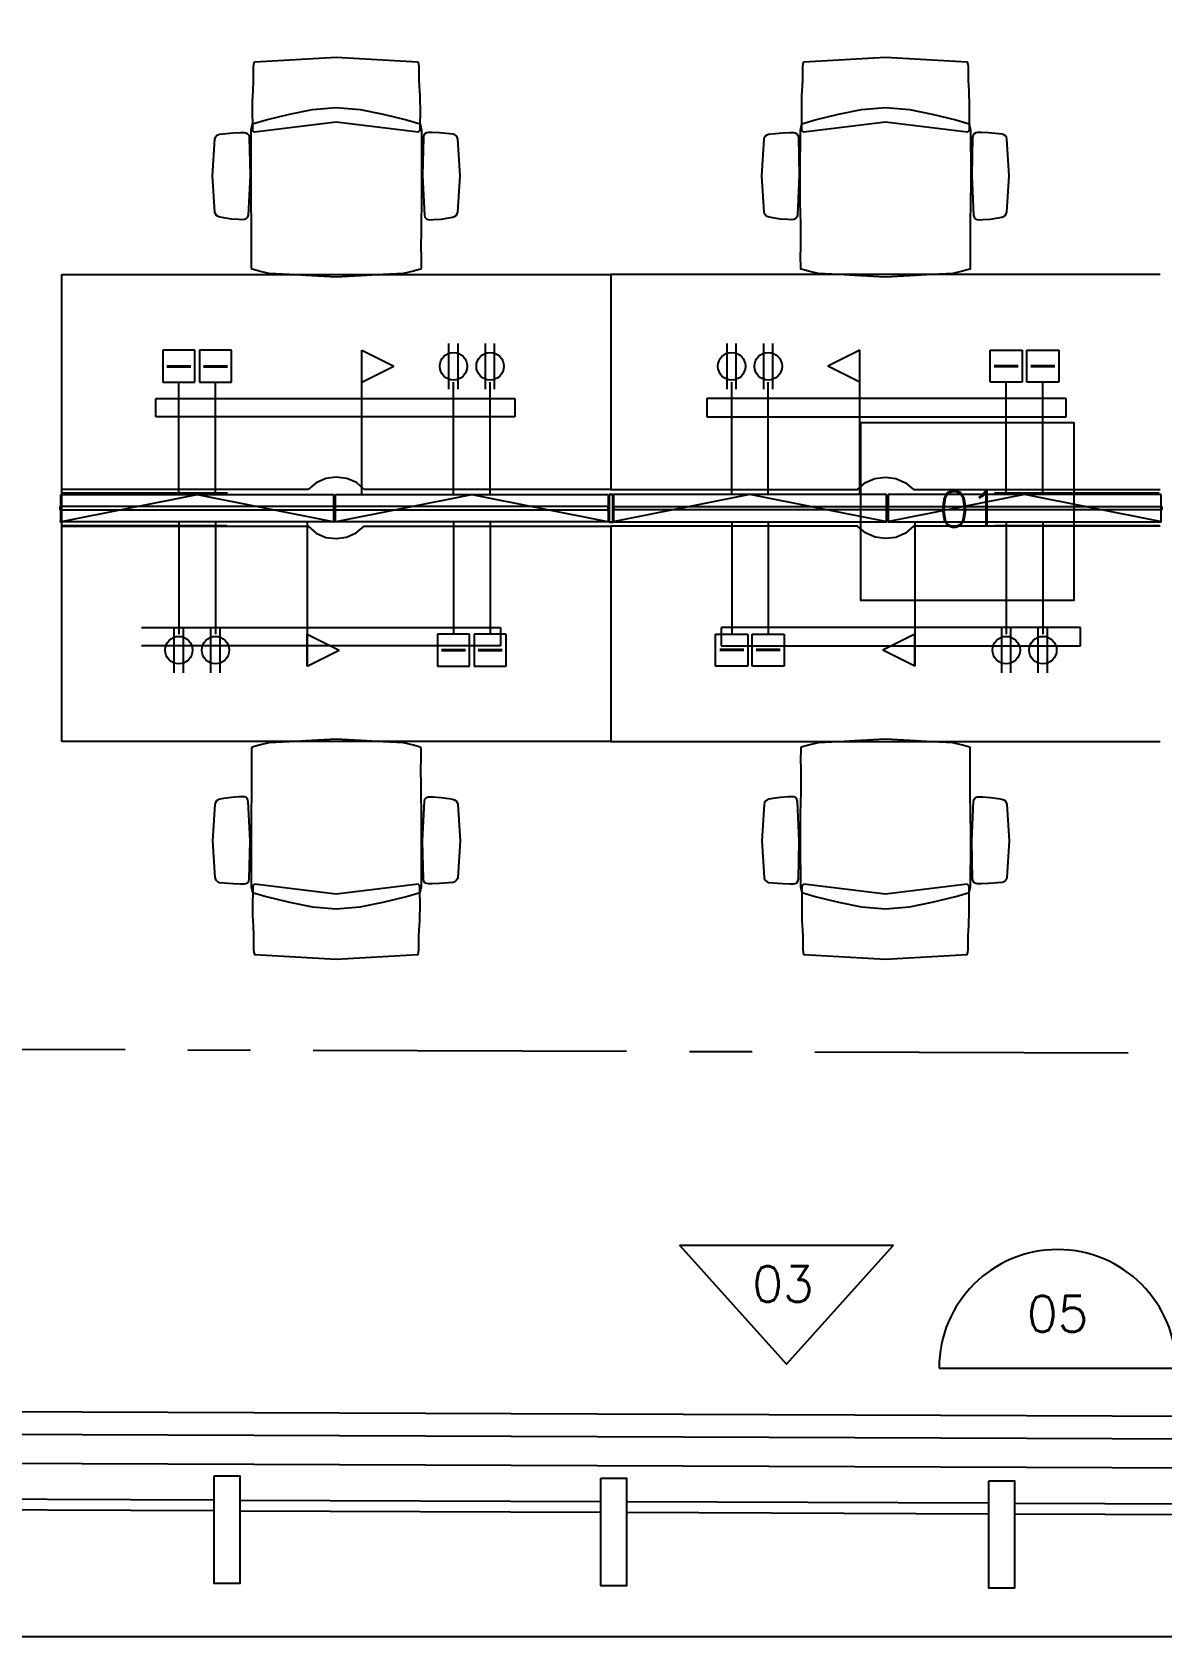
# Model space of a CAD drawing. Extents: x -4 to 325, y -1 to 181.
# Drawn here: x 10.54 to 13.693, y 3.95 to 8.428 of the extents above; entities that cross this region are included whole.
import ezdxf
from ezdxf.enums import TextEntityAlignment as Align

# ---------------------------------------------------------------- set-up
doc = ezdxf.new("R2010")
doc.units = 0
doc.header["$LTSCALE"] = 0.7
doc.header["$MEASUREMENT"] = 0
doc.linetypes.add('REC4_A1-00_PLANTA GENERAL$1$X-BB$0$CENTER', pattern=[2, 1.25, -0.25, 0.25, -0.25])
doc.linetypes.add('X-BB$0$HIDDEN2', pattern=[0.1875, 0.125, -0.0625])
doc.layers.get('0').update_dxf_attribs({"linetype": 'CONTINUOUS'})
for name, color, linetype in [('REC4_A1-00_PLANTA GENERAL$1$ACABADO INTERIOR', 4, 'CONTINUOUS'), ('REC4_A1-00_PLANTA GENERAL$1$BB$0$A-COLS', 251, 'CONTINUOUS'), ('REC4_A1-00_PLANTA GENERAL$1$BB$0$A-GLAZ', 251, 'CONTINUOUS'), ('REC4_A1-00_PLANTA GENERAL$1$BB$0$A-GRID', 251, 'REC4_A1-00_PLANTA GENERAL$1$X-BB$0$CENTER'), ('REC4_A1-00_PLANTA GENERAL$1$BB$0$A-WALL-FULL', 251, 'CONTINUOUS'), ('REC4_A1-00_PLANTA GENERAL$1$BB$0$A-WALL-PRHT', 251, 'CONTINUOUS'), ('REC4_A1-00_PLANTA GENERAL$1$FN$0$I-FURN-FREE', 1, 'CONTINUOUS'), ('REC4_A1-00_PLANTA GENERAL$1$LAMBRINES', 3, 'CONTINUOUS')]:
    doc.layers.add(name, color=color, linetype=linetype)
doc.styles.add('REC4_A1-00_PLANTA GENERAL$0$X-FN$0$ARIAL', font='arial.ttf')
doc.styles.add('ROMANS', font='romans.shx', dxfattribs={"width": 0.75})

# ---------------------------------------------------------------- blocks, each defined once
blk = doc.blocks.new('REC4_A1-00_PLANTA GENERAL', base_point=(3911.2412, -3265.1096))
at = {"layer": 'REC4_A1-00_PLANTA GENERAL$1$BB$0$A-GRID'}
h = blk.add_hatch(dxfattribs=at)
h.set_pattern_fill('ANSI31', color=8, scale=0.53)
h.set_pattern_definition([(45, (0.03352, 0.020166), (-0.046845824, 0.046845824), [])])
h.paths.add_polyline_path([(1.5678, 35.8547), (1.2166, 35.8547), (1.2166, 35.4908), (1.5678, 35.4908)])
h.paths.add_polyline_path([(8.0551, 35.8047), (7.7553, 35.8047), (7.7553, 35.5143), (8.0551, 35.5143)])
h.paths.add_polyline_path([(14.5753, 35.809), (14.2754, 35.809), (14.2754, 35.5187), (14.5753, 35.5187)])
h.paths.add_polyline_path([(21.0466, 35.804), (20.7468, 35.804), (20.7468, 35.5137), (21.0466, 35.5137)])
edge = h.paths.add_edge_path()
edge.add_arc((27.4259, 35.604), 0.1568, 0, 360)
h.paths.add_polyline_path([(34.1147, 35.7939), (33.8148, 35.7939), (33.8148, 35.5036), (34.1147, 35.5036)])
h.paths.add_polyline_path([(40.5576, 35.789), (40.2578, 35.789), (40.2578, 35.4986), (40.5576, 35.4986)])
edge = h.paths.add_edge_path()
edge.add_arc((46.9701, 35.6385), 0.2128, 0, 360)
edge = h.paths.add_edge_path()
edge.add_arc((33.9335, 29.5702), 0.1716, 0, 360)
h.paths.add_polyline_path([(1.5768, 29.8317), (1.2256, 29.8317), (1.2256, 29.4678), (1.5768, 29.4678)])
h.paths.add_polyline_path([(8.0508, 29.7868), (7.75, 29.7868), (7.75, 29.4871), (8.0508, 29.4871)])
h.paths.add_polyline_path([(14.3851, 29.7988), (14.2624, 29.7988), (14.2624, 29.4991), (14.3821, 29.4991)])
h.paths.add_polyline_path([(14.5632, 29.7988), (14.3851, 29.7988), (14.3821, 29.4991), (14.5632, 29.4991)])
h.paths.add_polyline_path([(21.1221, 29.5527), (20.7989, 29.5517), (20.7989, 29.3933), (21.1221, 29.3933)])
h.paths.add_polyline_path([(21.1221, 29.8224), (21.0453, 29.8224), (20.7989, 29.8217), (20.7989, 29.5517), (21.1221, 29.5527)])
h.paths.add_polyline_path([(27.542, 29.7729), (27.2913, 29.7729), (27.2913, 29.5231), (27.542, 29.5231)])
h.paths.add_polyline_path([(40.5264, 29.7716), (40.2757, 29.7716), (40.2757, 29.5218), (40.5264, 29.5218)])
h.paths.add_polyline_path([(47.0764, 29.8019), (46.7664, 29.8019), (46.7664, 29.4919), (47.0764, 29.4919)])
h.paths.add_polyline_path([(1.565, 23.8478), (1.2138, 23.8478), (1.2138, 23.4839), (1.565, 23.4839)])
h.paths.add_polyline_path([(7.9956, 23.8084), (7.6948, 23.8084), (7.6948, 23.5086), (7.9956, 23.5086)])
h.paths.add_polyline_path([(14.5958, 23.8058), (14.2249, 23.8067), (14.2249, 23.507), (14.5929, 23.5061)])
h.paths.add_polyline_path([(14.5258, 23.8058), (14.5958, 23.8058), (14.5929, 23.5061), (14.5258, 23.5061)], flags=16)
h.paths.add_polyline_path([(27.5327, 23.7392), (27.282, 23.7392), (27.282, 23.4894), (27.5327, 23.4894)])
edge = h.paths.add_edge_path()
edge.add_arc((33.9155, 23.6003), 0.1566, 0, 360)
h.paths.add_polyline_path([(40.5198, 23.6763), (40.2691, 23.6763), (40.2691, 23.4631), (40.5198, 23.4631)])
h.paths.add_polyline_path([(40.5198, 23.7129), (40.269, 23.7129), (40.269, 23.6763), (40.5198, 23.6763)])
h.paths.add_polyline_path([(47.0605, 23.6763), (46.8098, 23.6763), (46.8098, 23.4498), (47.0605, 23.4498)])
h.paths.add_polyline_path([(47.0605, 23.6997), (46.8098, 23.6997), (46.8098, 23.6763), (47.0605, 23.6763)])
h.paths.add_polyline_path([(1.5458, 17.8473), (1.1946, 17.8473), (1.1946, 17.4834), (1.5458, 17.4834)])
h.paths.add_polyline_path([(8.0633, 17.8071), (7.7625, 17.8071), (7.7625, 17.5074), (8.0633, 17.5074)])
h.paths.add_polyline_path([(14.4343, 17.7919), (14.3217, 17.7919), (14.3217, 17.4921), (14.4285, 17.4921)])
h.paths.add_polyline_path([(14.6226, 17.7919), (14.4343, 17.7919), (14.4285, 17.4921), (14.6226, 17.4921)])
h.paths.add_polyline_path([(27.5235, 17.756), (27.2727, 17.756), (27.2727, 17.5062), (27.5235, 17.5062)])
edge = h.paths.add_edge_path()
edge.add_arc((33.905, 17.5767), 0.1574, 0, 360)
h.paths.add_polyline_path([(40.5132, 17.7384), (40.3113, 17.7384), (40.3113, 17.5259), (40.5132, 17.5259)])
h.paths.add_polyline_path([(40.3113, 17.7384), (40.2625, 17.7384), (40.2625, 17.4886), (40.5132, 17.4886), (40.5132, 17.5259), (40.3113, 17.5259)])
h.paths.add_polyline_path([(47.0683, 17.7542), (46.7674, 17.7542), (46.7674, 17.5259), (47.0683, 17.5259)])
h.paths.add_polyline_path([(47.0683, 17.5259), (46.7674, 17.5259), (46.7674, 17.4544), (47.0683, 17.4544)])
h.paths.add_polyline_path([(1.5739, 11.86), (1.2227, 11.86), (1.2227, 11.4962), (1.5739, 11.4962)])
h.paths.add_polyline_path([(8.0659, 11.8138), (7.765, 11.8138), (7.765, 11.514), (8.0659, 11.514)])
h.paths.add_polyline_path([(14.5258, 11.7988), (14.2249, 11.7988), (14.2249, 11.499), (14.5258, 11.499)])
h.paths.add_polyline_path([(21.0742, 11.6829), (20.7512, 11.6844), (20.7512, 11.4144), (21.0742, 11.4144)])
h.paths.add_polyline_path([(21.0742, 11.7656), (20.7512, 11.7656), (20.7512, 11.6844), (21.0742, 11.6829)])
h.paths.add_polyline_path([(27.5142, 11.7439), (27.2635, 11.7439), (27.2635, 11.4941), (27.5142, 11.4941)])
edge = h.paths.add_edge_path()
edge.add_arc((33.8803, 11.59), 0.1553, 0, 360)
h.paths.add_polyline_path([(40.5065, 11.7154), (40.2558, 11.7154), (40.2558, 11.464), (40.5065, 11.464)])
h.paths.add_polyline_path([(47.0258, 11.6987), (46.775, 11.6987), (46.775, 11.4489), (47.0258, 11.4489)])
h.paths.add_polyline_path([(1.5513, 5.8383), (1.2001, 5.8383), (1.2001, 5.4744), (1.5513, 5.4744)])
h.paths.add_polyline_path([(8.0395, 5.7813), (7.7676, 5.7813), (7.7676, 5.4815), (8.0395, 5.4815)])
h.paths.add_polyline_path([(8.0685, 5.7813), (8.0395, 5.7813), (8.0395, 5.4815), (8.0685, 5.4815)])
h.paths.add_polyline_path([(14.5132, 5.7555), (14.2123, 5.7555), (14.2123, 5.4558), (14.5132, 5.4558)])
h.paths.add_polyline_path([(21.0084, 5.7048), (20.7577, 5.7048), (20.7577, 5.455), (21.0084, 5.455)])
h.paths.add_polyline_path([(27.5299, 5.7035), (27.229, 5.7035), (27.229, 5.4037), (27.5299, 5.4037)])
h.paths.add_polyline_path([(34.0162, 5.6528), (33.7655, 5.6528), (33.7655, 5.403), (34.0162, 5.403)])
h.paths.add_polyline_path([(40.4672, 5.6155), (40.2072, 5.6155), (40.2072, 5.3555), (40.4672, 5.3555)])
edge = h.paths.add_edge_path()
edge.add_arc((46.8827, 5.476), 0.1877, 0, 360)
at = {"layer": 'REC4_A1-00_PLANTA GENERAL$1$ACABADO INTERIOR'}
blk.add_lwpolyline([(47.6555, 4.3675), (9.6483, 4.5182)], dxfattribs=at)
at = {"layer": 'REC4_A1-00_PLANTA GENERAL$1$BB$0$A-COLS'}
for points in [[(11.0484, 4.3994), (11.12, 4.3994), (11.12, 4.0994), (11.0484, 4.0994)], [(12.1272, 4.3927), (12.1988, 4.3927), (12.1988, 4.0927), (12.1272, 4.0927)], [(13.2104, 4.386), (13.282, 4.386), (13.282, 4.086), (13.2104, 4.086)]]:
    blk.add_lwpolyline(points, close=True, dxfattribs=at)
at = {"layer": 'REC4_A1-00_PLANTA GENERAL$1$BB$0$A-GLAZ'}
for points in [[(11.0483, 4.3014), (10.1159, 4.3051)], [(11.0484, 4.3314), (10.116, 4.3351)], [(12.1271, 4.2971), (11.1199, 4.3011)], [(12.1272, 4.3271), (11.12, 4.3311)], [(13.2104, 4.3228), (12.1988, 4.3268)], [(14.2904, 4.3185), (13.282, 4.3225)], [(13.2103, 4.2928), (12.1986, 4.2968)], [(14.2903, 4.2885), (13.2819, 4.2925)]]:
    blk.add_lwpolyline(points, dxfattribs=at)
at = {"layer": 'REC4_A1-00_PLANTA GENERAL$1$BB$0$A-GRID'}
blk.add_line((-2.6753, 5.6297, 1.5468), (52.8043, 5.4615, -3.1299), dxfattribs=at)
at = {"layer": 'REC4_A1-00_PLANTA GENERAL$1$BB$0$A-WALL-FULL'}
blk.add_lwpolyline([(45.765, 4.2938), (10.116, 4.4351)], dxfattribs=at)
at = {"layer": 'REC4_A1-00_PLANTA GENERAL$1$BB$0$A-WALL-PRHT'}
blk.add_lwpolyline([(45.715, 3.95), (45.765, 3.95), (10.116, 3.95)], dxfattribs=at)
at = {"layer": 'REC4_A1-00_PLANTA GENERAL$1$FN$0$I-FURN-FREE'}
for p, q in [((10.6229, 7.752, 0), (12.1556, 7.752, 0)), ((10.6229, 6.4492, 0), (10.6229, 7.752, 0)), ((13.6883, 7.752, 0), (12.1556, 7.752, 0)), ((12.1556, 7.752, 0), (12.1556, 7.1517, 0)), ((12.1556, 7.752, 0), (12.1556, 7.1517, 0)), ((10.9946, 7.5405, 0), (10.9052, 7.5405, 0)), ((10.9052, 7.5405, 0), (10.9052, 7.4511, 0)), ((10.9946, 7.4511, 0), (10.9946, 7.5405, 0)), ((11.0968, 7.5405, 0), (11.0074, 7.5405, 0)), ((11.0074, 7.5405, 0), (11.0074, 7.4511, 0)), ((11.0968, 7.4511, 0), (11.0968, 7.5405, 0)), ((11.4608, 7.1381, 0), (11.4608, 7.5405, 0)), ((11.4608, 7.5405, 0), (11.5502, 7.4958, 0)), ((11.4608, 7.4511, 0), (11.4608, 7.5405, 0)), ((11.7035, 7.4319, 0), (11.7035, 7.5596, 0)), ((11.729, 7.4319, 0), (11.729, 7.5596, 0)), ((11.8057, 7.4319, 0), (11.8057, 7.5596, 0)), ((11.8312, 7.4319, 0), (11.8312, 7.5596, 0)), ((12.48, 7.4319, 0), (12.48, 7.5596, 0)), ((12.5055, 7.4319, 0), (12.5055, 7.5596, 0)), ((12.5821, 7.4319, 0), (12.5821, 7.5596, 0)), ((12.6077, 7.4319, 0), (12.6077, 7.5596, 0)), ((12.8504, 7.5405, 0), (12.761, 7.4958, 0)), ((12.8504, 7.1381, 0), (12.8504, 7.5405, 0)), ((12.8504, 7.4511, 0), (12.8504, 7.5405, 0)), ((13.2144, 7.4511, 0), (13.2144, 7.5405, 0)), ((13.2144, 7.5405, 0), (13.3038, 7.5405, 0)), ((13.3038, 7.5405, 0), (13.3038, 7.4511, 0)), ((13.3166, 7.4511, 0), (13.3166, 7.5405, 0)), ((13.3166, 7.5405, 0), (13.406, 7.5405, 0)), ((13.406, 7.5405, 0), (13.406, 7.4511, 0)), ((10.9164, 7.497, 0), (10.9835, 7.497, 0)), ((10.9164, 7.4945, 0), (10.9835, 7.4945, 0)), ((11.0186, 7.497, 0), (11.0856, 7.497, 0)), ((11.0186, 7.4945, 0), (11.0856, 7.4945, 0)), ((11.4608, 7.4511, 0), (11.5502, 7.4958, 0)), ((12.8504, 7.4511, 0), (12.761, 7.4958, 0)), ((13.2926, 7.497, 0), (13.2256, 7.497, 0)), ((13.2926, 7.4945, 0), (13.2256, 7.4945, 0)), ((13.3948, 7.497, 0), (13.3277, 7.497, 0)), ((13.3948, 7.4945, 0), (13.3277, 7.4945, 0)), ((10.9052, 7.4511, 0), (10.9946, 7.4511, 0)), ((10.9499, 7.1381, 0), (10.9499, 7.4511, 0)), ((11.0074, 7.4511, 0), (11.0968, 7.4511, 0)), ((11.0521, 7.1381, 0), (11.0521, 7.4511, 0)), ((11.7163, 7.1381, 0), (11.7163, 7.4511, 0)), ((11.8185, 7.1381, 0), (11.8185, 7.4511, 0)), ((12.4927, 7.1381, 0), (12.4927, 7.4511, 0)), ((12.5949, 7.1381, 0), (12.5949, 7.4511, 0)), ((13.3038, 7.4511, 0), (13.2144, 7.4511, 0)), ((13.2591, 7.1381, 0), (13.2591, 7.4511, 0)), ((13.406, 7.4511, 0), (13.3166, 7.4511, 0)), ((13.3613, 7.1381, 0), (13.3613, 7.4511, 0)), ((10.8852, 7.4061, 0), (11.8879, 7.4061, 0)), ((10.8852, 7.355, 0), (10.8852, 7.4061, 0)), ((11.8879, 7.4061, 0), (11.8879, 7.355, 0)), ((13.426, 7.4061, 0), (12.4233, 7.4061, 0)), ((12.4233, 7.4061, 0), (12.4233, 7.355, 0)), ((13.426, 7.355, 0), (13.426, 7.4061, 0)), ((11.8879, 7.355, 0), (10.8852, 7.355, 0)), ((12.4233, 7.355, 0), (13.426, 7.355, 0)), ((11.3335, 7.1705, 0), (11.311, 7.1517, 0)), ((11.3603, 7.1823, 0), (11.3335, 7.1705, 0)), ((11.3893, 7.1864, 0), (11.3603, 7.1823, 0)), ((11.4185, 7.183, 0), (11.3893, 7.1864, 0)), ((11.4454, 7.1711, 0), (11.4185, 7.183, 0)), ((11.4675, 7.1517, 0), (11.4454, 7.1711, 0)), ((12.8437, 7.1517, 0), (12.8658, 7.1711, 0)), ((12.8658, 7.1711, 0), (12.8927, 7.183, 0)), ((12.8927, 7.183, 0), (12.9219, 7.1864, 0)), ((12.9219, 7.1864, 0), (12.9509, 7.1823, 0)), ((12.9509, 7.1823, 0), (12.9777, 7.1705, 0)), ((12.9777, 7.1705, 0), (13.0002, 7.1517, 0)), ((10.6179, 7.0615, 0), (11.001, 7.1381, 0)), ((10.6202, 7.0615, 0), (10.6202, 7.1381, 0)), ((10.6202, 7.1381, 0), (11.3818, 7.1381, 0)), ((11.311, 7.1517, 0), (10.6229, 7.1517, 0)), ((11.0854, 7.142, 0), (10.6256, 7.142, 0)), ((10.6256, 7.142, 0), (11.0854, 7.142, 0)), ((11.001, 7.1381, 0), (11.3842, 7.0615, 0)), ((11.0662, 7.142, 0), (11.0854, 7.142, 0)), ((11.3818, 7.1381, 0), (11.3818, 7.0615, 0)), ((11.3842, 7.0615, 0), (11.7674, 7.1381, 0)), ((11.3866, 7.0615, 0), (11.3866, 7.1381, 0)), ((11.3866, 7.1381, 0), (12.1481, 7.1381, 0)), ((12.1556, 7.1517, 0), (11.4675, 7.1517, 0)), ((11.7674, 7.1381, 0), (12.1505, 7.0615, 0)), ((12.1553, 7.1517, 0), (12.0995, 7.1517, 0)), ((12.1481, 7.1381, 0), (12.1481, 7.0615, 0)), ((12.1607, 7.1384, 0), (12.1504, 7.1384, 0)), ((12.1504, 7.1384, 0), (12.1504, 7.0612, 0)), ((12.1505, 7.0612, 0), (12.1505, 7.1384, 0)), ((12.1505, 7.1384, 0), (12.1608, 7.1384, 0)), ((12.1556, 7.1517, 0), (12.8437, 7.1517, 0)), ((12.1556, 7.1517, 0), (12.1556, 7.1517, 0)), ((12.1556, 7.1517, 0), (12.1556, 7.1517, 0)), ((12.1559, 7.1517, 0), (12.2117, 7.1517, 0)), ((12.1607, 7.0612, 0), (12.1607, 7.1384, 0)), ((12.5438, 7.1381, 0), (12.1607, 7.0615, 0)), ((12.1608, 7.1384, 0), (12.1608, 7.0612, 0)), ((12.9246, 7.1381, 0), (12.1631, 7.1381, 0)), ((12.1631, 7.1381, 0), (12.1631, 7.0615, 0)), ((12.927, 7.0615, 0), (12.5438, 7.1381, 0)), ((12.9246, 7.0615, 0), (12.9246, 7.1381, 0)), ((13.3102, 7.1381, 0), (12.927, 7.0615, 0)), ((13.6909, 7.1381, 0), (12.9294, 7.1381, 0)), ((12.9294, 7.1381, 0), (12.9294, 7.0615, 0)), ((13.0002, 7.1517, 0), (13.6883, 7.1517, 0)), ((13.245, 7.142, 0), (13.2258, 7.142, 0)), ((13.2258, 7.142, 0), (13.6856, 7.142, 0)), ((13.6856, 7.142, 0), (13.2258, 7.142, 0)), ((13.6933, 7.0615, 0), (13.3102, 7.1381, 0)), ((13.6909, 7.0615, 0), (13.6909, 7.1381, 0)), ((12.148, 7.1045, 0), (10.6179, 7.1045, 0)), ((10.6179, 7.1045, 0), (10.6179, 7.0951, 0)), ((12.148, 7.1045, 0), (10.6179, 7.1045, 0)), ((10.6179, 7.1045, 0), (10.6179, 7.0951, 0)), ((10.6179, 7.0951, 0), (12.148, 7.0951, 0)), ((10.6179, 7.0951, 0), (12.148, 7.0951, 0)), ((12.148, 7.0951, 0), (12.148, 7.1045, 0)), ((12.148, 7.0951, 0), (12.148, 7.1045, 0)), ((12.148, 7.1045, 0), (12.148, 7.1045, 0)), ((12.1632, 7.1045, 0), (13.6933, 7.1045, 0)), ((12.1632, 7.0951, 0), (12.1632, 7.1045, 0)), ((12.1632, 7.1045, 0), (13.6933, 7.1045, 0)), ((12.1632, 7.0951, 0), (12.1632, 7.1045, 0)), ((12.1632, 7.1045, 0), (12.1632, 7.1045, 0)), ((13.6933, 7.0951, 0), (12.1632, 7.0951, 0)), ((13.6933, 7.0951, 0), (12.1632, 7.0951, 0)), ((13.6933, 7.1045, 0), (13.6933, 7.0951, 0)), ((13.6933, 7.0951, 0), (13.6933, 7.1045, 0)), ((13.6933, 7.0951, 0), (13.6933, 7.1045, 0)), ((13.6933, 7.1045, 0), (13.6933, 7.1045, 0)), ((11.3818, 7.0615, 0), (10.6202, 7.0615, 0)), ((10.6229, 7.0495, 0), (11.311, 7.0495, 0)), ((11.0842, 7.0506, 0), (10.6244, 7.0506, 0)), ((10.6244, 7.0506, 0), (11.0842, 7.0506, 0)), ((10.9499, 7.0615, 0), (10.9499, 6.7486, 0)), ((11.0521, 7.0615, 0), (11.0521, 6.7486, 0)), ((11.0842, 7.0506, 0), (11.0651, 7.0506, 0)), ((11.3076, 7.0615, 0), (11.3076, 6.6592, 0)), ((11.311, 7.0495, 0), (11.3331, 7.0301, 0)), ((12.1481, 7.0615, 0), (11.3866, 7.0615, 0)), ((11.3866, 7.0615, 0), (11.3866, 7.0615, 0)), ((11.445, 7.0308, 0), (11.4675, 7.0495, 0)), ((11.4675, 7.0495, 0), (12.1556, 7.0495, 0)), ((11.7163, 7.0615, 0), (11.7163, 6.7486, 0)), ((11.8185, 7.0615, 0), (11.8185, 6.7486, 0)), ((12.0995, 7.0495, 0), (12.1553, 7.0495, 0)), ((12.1504, 7.0612, 0), (12.1607, 7.0612, 0)), ((12.1608, 7.0612, 0), (12.1505, 7.0612, 0)), ((12.1505, 7.0612, 0), (12.1505, 7.0612, 0)), ((12.8437, 7.0495, 0), (12.1556, 7.0495, 0)), ((12.1556, 7.0495, 0), (12.1556, 6.4492, 0)), ((12.1556, 7.0495, 0), (12.1556, 6.4492, 0)), ((12.2117, 7.0495, 0), (12.1559, 7.0495, 0)), ((12.1607, 7.0612, 0), (12.1607, 7.0612, 0)), ((12.1631, 7.0615, 0), (12.9246, 7.0615, 0)), ((12.4927, 7.0615, 0), (12.4927, 6.7486, 0)), ((12.5949, 7.0615, 0), (12.5949, 6.7486, 0)), ((12.8662, 7.0308, 0), (12.8437, 7.0495, 0)), ((12.9246, 7.0615, 0), (12.9246, 7.0615, 0)), ((12.9294, 7.0615, 0), (13.6909, 7.0615, 0)), ((13.0002, 7.0495, 0), (12.9781, 7.0301, 0)), ((13.6883, 7.0495, 0), (13.0002, 7.0495, 0)), ((13.0036, 7.0615, 0), (13.0036, 6.6592, 0)), ((13.227, 7.0506, 0), (13.2461, 7.0506, 0)), ((13.227, 7.0506, 0), (13.6868, 7.0506, 0)), ((13.6868, 7.0506, 0), (13.227, 7.0506, 0)), ((13.2591, 7.0615, 0), (13.2591, 6.7486, 0)), ((13.3613, 7.0615, 0), (13.3613, 6.7486, 0)), ((11.3331, 7.0301, 0), (11.36, 7.0182, 0)), ((11.36, 7.0182, 0), (11.3893, 7.0149, 0)), ((11.3893, 7.0149, 0), (11.4182, 7.0189, 0)), ((11.4182, 7.0189, 0), (11.445, 7.0308, 0)), ((12.8929, 7.0189, 0), (12.8662, 7.0308, 0)), ((12.9219, 7.0149, 0), (12.8929, 7.0189, 0)), ((12.9512, 7.0182, 0), (12.9219, 7.0149, 0)), ((12.9781, 7.0301, 0), (12.9512, 7.0182, 0)), ((10.8453, 6.7672, 0), (11.8479, 6.7672, 0)), ((10.9372, 6.64, 0), (10.9372, 6.7677, 0)), ((10.9627, 6.64, 0), (10.9627, 6.7677, 0)), ((11.0393, 6.64, 0), (11.0393, 6.7677, 0)), ((11.0649, 6.64, 0), (11.0649, 6.7677, 0)), ((11.8479, 6.7672, 0), (11.8479, 6.7161, 0)), ((13.4659, 6.7672, 0), (12.4633, 6.7672, 0)), ((12.4633, 6.7672, 0), (12.4633, 6.7161, 0)), ((13.2463, 6.64, 0), (13.2463, 6.7677, 0)), ((13.2719, 6.64, 0), (13.2719, 6.7677, 0)), ((13.3485, 6.64, 0), (13.3485, 6.7677, 0)), ((13.374, 6.64, 0), (13.374, 6.7677, 0)), ((13.4659, 6.7161, 0), (13.4659, 6.7672, 0)), ((11.3076, 6.7486, 0), (11.397, 6.7039, 0)), ((11.3076, 6.6592, 0), (11.3076, 6.7486, 0)), ((11.761, 6.7486, 0), (11.6716, 6.7486, 0)), ((11.6716, 6.7486, 0), (11.6716, 6.6592, 0)), ((11.761, 6.6592, 0), (11.761, 6.7486, 0)), ((11.8632, 6.7486, 0), (11.7738, 6.7486, 0)), ((11.7738, 6.7486, 0), (11.7738, 6.6592, 0)), ((11.8632, 6.6592, 0), (11.8632, 6.7486, 0)), ((12.448, 6.6592, 0), (12.448, 6.7486, 0)), ((12.448, 6.7486, 0), (12.5374, 6.7486, 0)), ((12.5374, 6.7486, 0), (12.5374, 6.6592, 0)), ((12.5502, 6.6592, 0), (12.5502, 6.7486, 0)), ((12.5502, 6.7486, 0), (12.6396, 6.7486, 0)), ((12.6396, 6.7486, 0), (12.6396, 6.6592, 0)), ((13.0036, 6.7486, 0), (12.9142, 6.7039, 0)), ((13.0036, 6.6592, 0), (13.0036, 6.7486, 0)), ((11.8479, 6.7161, 0), (10.8453, 6.7161, 0)), ((11.3076, 6.6592, 0), (11.397, 6.7039, 0)), ((11.6827, 6.7051, 0), (11.7498, 6.7051, 0)), ((11.6827, 6.7026, 0), (11.7498, 6.7026, 0)), ((11.7849, 6.7051, 0), (11.852, 6.7051, 0)), ((11.7849, 6.7026, 0), (11.852, 6.7026, 0)), ((12.5263, 6.7051, 0), (12.4592, 6.7051, 0)), ((12.5263, 6.7026, 0), (12.4592, 6.7026, 0)), ((12.4633, 6.7161, 0), (13.4659, 6.7161, 0)), ((12.6284, 6.7051, 0), (12.5614, 6.7051, 0)), ((12.6284, 6.7026, 0), (12.5614, 6.7026, 0)), ((13.0036, 6.6592, 0), (12.9142, 6.7039, 0)), ((11.6716, 6.6592, 0), (11.761, 6.6592, 0)), ((11.6716, 6.6592, 0), (11.6716, 6.6592, 0)), ((11.7738, 6.6592, 0), (11.8632, 6.6592, 0)), ((11.7738, 6.6592, 0), (11.7738, 6.6592, 0)), ((12.5374, 6.6592, 0), (12.448, 6.6592, 0)), ((12.5374, 6.6592, 0), (12.5374, 6.6592, 0)), ((12.6396, 6.6592, 0), (12.5502, 6.6592, 0)), ((12.6396, 6.6592, 0), (12.6396, 6.6592, 0)), ((12.1556, 6.4492, 0), (10.6229, 6.4492, 0)), ((12.1556, 6.4492, 0), (13.6883, 6.4492, 0))]:
    blk.add_line(p, q, dxfattribs=at)
at = {"layer": 'REC4_A1-00_PLANTA GENERAL$1$FN$0$I-FURN-FREE', "elevation": 0}
for points in [[(11.1558, 8.2342), (11.1562, 8.2518), (11.1569, 8.2636), (11.1585, 8.293), (11.1586, 8.3326), (11.1594, 8.3383), (11.1609, 8.3449), (11.161, 8.345), (11.1616, 8.3453), (11.3893, 8.3588), (11.6169, 8.3453), (11.6175, 8.345), (11.6176, 8.3449), (11.6191, 8.3383), (11.6199, 8.3326), (11.62, 8.293), (11.6216, 8.2636), (11.6223, 8.2518), (11.6227, 8.2342), (11.6231, 8.2184), (11.6226, 8.1555), (11.6219, 8.1529), (11.6174, 8.1494), (11.3893, 8.1768), (11.1611, 8.1494), (11.1566, 8.1529), (11.1559, 8.1555), (11.1555, 8.2184), (11.1558, 8.2342)], [(12.6885, 8.2342), (12.6889, 8.2518), (12.6896, 8.2636), (12.6912, 8.293), (12.6913, 8.3326), (12.6921, 8.3383), (12.6936, 8.3449), (12.6937, 8.345), (12.6943, 8.3453), (12.9219, 8.3588), (13.1496, 8.3453), (13.1502, 8.345), (13.1503, 8.3449), (13.1518, 8.3383), (13.1525, 8.3326), (13.1527, 8.293), (13.1543, 8.2636), (13.1549, 8.2518), (13.1554, 8.2342), (13.1557, 8.2184), (13.1553, 8.1555), (13.1546, 8.1529), (13.1501, 8.1494), (12.9219, 8.1768), (12.6937, 8.1494), (12.6892, 8.1529), (12.6886, 8.1555), (12.6881, 8.2184), (12.6885, 8.2342)], [(11.044, 8.0276), (11.0504, 8.13), (11.0519, 8.1349), (11.0546, 8.139), (11.0586, 8.1422), (11.0632, 8.144), (11.1015, 8.1474), (11.1219, 8.148), (11.1322, 8.1481), (11.1372, 8.1474), (11.1417, 8.1449), (11.1448, 8.1406), (11.1462, 8.1351), (11.1486, 8.0279), (11.1435, 7.918), (11.1418, 7.9118), (11.1379, 7.9073), (11.1331, 7.9053), (11.1279, 7.905), (11.1175, 7.9052), (11.0966, 7.9067), (11.0751, 7.9099), (11.0645, 7.9119), (11.0594, 7.9137), (11.0549, 7.9168), (11.052, 7.921), (11.0505, 7.9262), (11.044, 8.0276)], [(11.7345, 8.0276), (11.7281, 8.13), (11.7266, 8.1349), (11.7239, 8.139), (11.7199, 8.1422), (11.7153, 8.144), (11.677, 8.1474), (11.6566, 8.148), (11.6463, 8.1481), (11.6413, 8.1474), (11.6368, 8.1449), (11.6337, 8.1406), (11.6323, 8.1351), (11.6299, 8.0279), (11.635, 7.918), (11.6368, 7.9118), (11.6406, 7.9073), (11.6454, 7.9053), (11.6506, 7.905), (11.661, 7.9052), (11.6819, 7.9067), (11.7034, 7.9099), (11.714, 7.9119), (11.7191, 7.9137), (11.7236, 7.9168), (11.7265, 7.921), (11.728, 7.9262), (11.7345, 8.0276)], [(12.5767, 8.0276), (12.5831, 8.13), (12.5846, 8.1349), (12.5873, 8.139), (12.5913, 8.1422), (12.5959, 8.144), (12.6342, 8.1474), (12.6546, 8.148), (12.6649, 8.1481), (12.6699, 8.1474), (12.6743, 8.1449), (12.6775, 8.1406), (12.6789, 8.1351), (12.6813, 8.0279), (12.6762, 7.918), (12.6744, 7.9118), (12.6706, 7.9073), (12.6658, 7.9053), (12.6606, 7.905), (12.6502, 7.9052), (12.6293, 7.9067), (12.6078, 7.9099), (12.5972, 7.9119), (12.5921, 7.9137), (12.5876, 7.9168), (12.5847, 7.921), (12.5832, 7.9262), (12.5767, 8.0276)], [(13.2672, 8.0276), (13.2607, 8.13), (13.2593, 8.1349), (13.2565, 8.139), (13.2526, 8.1422), (13.248, 8.144), (13.2097, 8.1474), (13.1892, 8.148), (13.179, 8.1481), (13.174, 8.1474), (13.1695, 8.1449), (13.1664, 8.1406), (13.165, 8.1351), (13.1626, 8.0279), (13.1677, 7.918), (13.1694, 7.9118), (13.1733, 7.9073), (13.1781, 7.9053), (13.1833, 7.905), (13.1937, 7.9052), (13.2146, 7.9067), (13.236, 7.9099), (13.2467, 7.9119), (13.2518, 7.9137), (13.2563, 7.9168), (13.2592, 7.921), (13.2607, 7.9262), (13.2672, 8.0276)], [(11.044, 6.172), (11.0504, 6.0696), (11.0519, 6.0648), (11.0546, 6.0606), (11.0586, 6.0575), (11.0632, 6.0556), (11.1015, 6.0522), (11.1219, 6.0516), (11.1322, 6.0515), (11.1372, 6.0523), (11.1417, 6.0547), (11.1448, 6.0591), (11.1462, 6.0645), (11.1486, 6.1717), (11.1435, 6.2816), (11.1418, 6.2878), (11.1379, 6.2923), (11.1331, 6.2943), (11.1279, 6.2946), (11.1175, 6.2944), (11.0966, 6.2929), (11.0751, 6.2897), (11.0645, 6.2877), (11.0594, 6.286), (11.0549, 6.2828), (11.052, 6.2786), (11.0505, 6.2734), (11.044, 6.172)], [(11.7345, 6.172), (11.7281, 6.0696), (11.7266, 6.0648), (11.7239, 6.0606), (11.7199, 6.0575), (11.7153, 6.0556), (11.677, 6.0522), (11.6566, 6.0516), (11.6463, 6.0515), (11.6413, 6.0523), (11.6368, 6.0547), (11.6337, 6.0591), (11.6323, 6.0645), (11.6299, 6.1717), (11.635, 6.2816), (11.6368, 6.2878), (11.6406, 6.2923), (11.6454, 6.2943), (11.6506, 6.2946), (11.661, 6.2944), (11.6819, 6.2929), (11.7034, 6.2897), (11.714, 6.2877), (11.7191, 6.286), (11.7236, 6.2828), (11.7265, 6.2786), (11.728, 6.2734), (11.7345, 6.172)], [(12.5767, 6.172), (12.5831, 6.0696), (12.5846, 6.0648), (12.5873, 6.0606), (12.5913, 6.0575), (12.5959, 6.0556), (12.6342, 6.0522), (12.6546, 6.0516), (12.6649, 6.0515), (12.6699, 6.0523), (12.6743, 6.0547), (12.6775, 6.0591), (12.6789, 6.0645), (12.6813, 6.1717), (12.6762, 6.2816), (12.6744, 6.2878), (12.6706, 6.2923), (12.6658, 6.2943), (12.6606, 6.2946), (12.6502, 6.2944), (12.6293, 6.2929), (12.6078, 6.2897), (12.5972, 6.2877), (12.5921, 6.286), (12.5876, 6.2828), (12.5847, 6.2786), (12.5832, 6.2734), (12.5767, 6.172)], [(13.2672, 6.172), (13.2607, 6.0696), (13.2593, 6.0648), (13.2565, 6.0606), (13.2526, 6.0575), (13.248, 6.0556), (13.2097, 6.0522), (13.1892, 6.0516), (13.179, 6.0515), (13.174, 6.0523), (13.1695, 6.0547), (13.1664, 6.0591), (13.165, 6.0645), (13.1626, 6.1717), (13.1677, 6.2816), (13.1694, 6.2878), (13.1733, 6.2923), (13.1781, 6.2943), (13.1833, 6.2946), (13.1937, 6.2944), (13.2146, 6.2929), (13.236, 6.2897), (13.2467, 6.2877), (13.2518, 6.286), (13.2563, 6.2828), (13.2592, 6.2786), (13.2607, 6.2734), (13.2672, 6.172)], [(11.1558, 5.9654), (11.1562, 5.9478), (11.1569, 5.936), (11.1585, 5.9066), (11.1586, 5.867), (11.1594, 5.8613), (11.1609, 5.8547), (11.161, 5.8546), (11.1616, 5.8544), (11.3893, 5.8409), (11.6169, 5.8544), (11.6175, 5.8546), (11.6176, 5.8547), (11.6191, 5.8613), (11.6199, 5.867), (11.62, 5.9066), (11.6216, 5.936), (11.6223, 5.9478), (11.6227, 5.9654), (11.6231, 5.9812), (11.6226, 6.0441), (11.6219, 6.0467), (11.6174, 6.0502), (11.3893, 6.0229), (11.1611, 6.0502), (11.1566, 6.0467), (11.1559, 6.0441), (11.1555, 5.9812), (11.1558, 5.9654)], [(12.6885, 5.9654), (12.6889, 5.9478), (12.6896, 5.936), (12.6912, 5.9066), (12.6913, 5.867), (12.6921, 5.8613), (12.6936, 5.8547), (12.6937, 5.8546), (12.6943, 5.8544), (12.9219, 5.8409), (13.1496, 5.8544), (13.1502, 5.8546), (13.1503, 5.8547), (13.1518, 5.8613), (13.1525, 5.867), (13.1527, 5.9066), (13.1543, 5.936), (13.1549, 5.9478), (13.1554, 5.9654), (13.1557, 5.9812), (13.1553, 6.0441), (13.1546, 6.0467), (13.1501, 6.0502), (12.9219, 6.0229), (12.6937, 6.0502), (12.6892, 6.0467), (12.6886, 6.0441), (12.6881, 5.9812), (12.6885, 5.9654)]]:
    blk.add_lwpolyline(points, dxfattribs=at)
for points in [[(11.3893, 8.2176), (11.456, 8.2122), (11.5199, 8.1992), (11.5854, 8.1835), (11.6229, 8.1724), (11.6267, 8.1551), (11.6272, 8.0325), (11.6272, 8.0065), (11.6268, 7.9525), (11.6259, 7.8931), (11.6258, 7.8649), (11.6256, 7.8367), (11.6259, 7.793), (11.6259, 7.7811), (11.6257, 7.7721), (11.6253, 7.7672), (11.6207, 7.7658), (11.6043, 7.7613), (11.5772, 7.7549), (11.5202, 7.7516), (11.4576, 7.7481), (11.3893, 7.7445), (11.3209, 7.7481), (11.2583, 7.7516), (11.2013, 7.7549), (11.1742, 7.7613), (11.1579, 7.7658), (11.1532, 7.7672), (11.1528, 7.7721), (11.1526, 7.7811), (11.1526, 7.793), (11.1529, 7.8367), (11.1527, 7.8649), (11.1526, 7.8931), (11.1517, 7.9525), (11.1513, 8.0065), (11.1513, 8.0325), (11.1518, 8.1551), (11.1556, 8.1724), (11.1931, 8.1835), (11.2586, 8.1992), (11.3226, 8.2122), (11.3893, 8.2176)], [(12.9219, 8.2176), (12.9886, 8.2122), (13.0526, 8.1992), (13.1181, 8.1835), (13.1556, 8.1724), (13.1594, 8.1551), (13.1599, 8.0325), (13.1599, 8.0065), (13.1595, 7.9525), (13.1586, 7.8931), (13.1584, 7.8649), (13.1583, 7.8367), (13.1586, 7.793), (13.1586, 7.7811), (13.1583, 7.7721), (13.158, 7.7672), (13.1533, 7.7658), (13.1369, 7.7613), (13.1099, 7.7549), (13.0529, 7.7516), (12.9903, 7.7481), (12.9219, 7.7445), (12.8536, 7.7481), (12.791, 7.7516), (12.734, 7.7549), (12.7069, 7.7613), (12.6905, 7.7658), (12.6859, 7.7672), (12.6855, 7.7721), (12.6853, 7.7811), (12.6852, 7.793), (12.6856, 7.8367), (12.6854, 7.8649), (12.6853, 7.8931), (12.6843, 7.9525), (12.684, 8.0065), (12.684, 8.0325), (12.6844, 8.1551), (12.6883, 8.1724), (12.7258, 8.1835), (12.7913, 8.1992), (12.8552, 8.2122), (12.9219, 8.2176)], [(11.3893, 5.982), (11.456, 5.9874), (11.5199, 6.0005), (11.5854, 6.0162), (11.6229, 6.0273), (11.6267, 6.0445), (11.6272, 6.1672), (11.6272, 6.1931), (11.6268, 6.2471), (11.6259, 6.3065), (11.6258, 6.3347), (11.6256, 6.3629), (11.6259, 6.4066), (11.6259, 6.4185), (11.6257, 6.4276), (11.6253, 6.4324), (11.6207, 6.4339), (11.6043, 6.4383), (11.5772, 6.4447), (11.5202, 6.448), (11.4576, 6.4516), (11.3893, 6.4551), (11.3209, 6.4516), (11.2583, 6.448), (11.2013, 6.4447), (11.1742, 6.4383), (11.1579, 6.4339), (11.1532, 6.4324), (11.1528, 6.4276), (11.1526, 6.4185), (11.1526, 6.4066), (11.1529, 6.3629), (11.1527, 6.3347), (11.1526, 6.3065), (11.1517, 6.2471), (11.1513, 6.1931), (11.1513, 6.1672), (11.1518, 6.0445), (11.1556, 6.0273), (11.1931, 6.0162), (11.2586, 6.0005), (11.3226, 5.9874), (11.3893, 5.982)], [(12.9219, 5.982), (12.9886, 5.9874), (13.0526, 6.0005), (13.1181, 6.0162), (13.1556, 6.0273), (13.1594, 6.0445), (13.1599, 6.1672), (13.1599, 6.1931), (13.1595, 6.2471), (13.1586, 6.3065), (13.1584, 6.3347), (13.1583, 6.3629), (13.1586, 6.4066), (13.1586, 6.4185), (13.1583, 6.4276), (13.158, 6.4324), (13.1533, 6.4339), (13.1369, 6.4383), (13.1099, 6.4447), (13.0529, 6.448), (12.9903, 6.4516), (12.9219, 6.4551), (12.8536, 6.4516), (12.791, 6.448), (12.734, 6.4447), (12.7069, 6.4383), (12.6905, 6.4339), (12.6859, 6.4324), (12.6855, 6.4276), (12.6853, 6.4185), (12.6852, 6.4066), (12.6856, 6.3629), (12.6854, 6.3347), (12.6853, 6.3065), (12.6843, 6.2471), (12.684, 6.1931), (12.684, 6.1672), (12.6844, 6.0445), (12.6883, 6.0273), (12.7258, 6.0162), (12.7913, 6.0005), (12.8552, 5.9874), (12.9219, 5.982)]]:
    blk.add_lwpolyline(points, close=True, dxfattribs=at)
at = {"layer": 'REC4_A1-00_PLANTA GENERAL$1$FN$0$I-FURN-FREE'}
for centre in [(11.7163, 7.4958, 0), (11.8185, 7.4958, 0), (12.4927, 7.4958, 0), (12.5949, 7.4958, 0), (10.9499, 6.7039, 0), (11.0521, 6.7039, 0), (13.2591, 6.7039, 0), (13.3613, 6.7039, 0)]:
    blk.add_circle(centre, 0.0383, dxfattribs=at)
at = {"layer": 'REC4_A1-00_PLANTA GENERAL$1$LAMBRINES'}
blk.add_lwpolyline([(9.6488, 4.582), (47.656, 4.4384)], dxfattribs=at)
at = {"layer": 'REC4_A1-00_PLANTA GENERAL$1$FN$0$I-FURN-FREE', "style": 'REC4_A1-00_PLANTA GENERAL$0$X-FN$0$ARIAL', "text_generation_flag": 4}
for tag, p, height in [('ITEXT', (44.0612, 35.3807), 0.0358), ('CAPQT', (44.1235, 34.7232), 0.00704), ('CAPMC', (44.1235, 34.7232), 0.00704), ('CAPMG', (44.1235, 34.7232), 0.00704), ('STYLE', (44.1235, 34.7232), 0.0572), ('STYLE', (44.1235, 34.7232), 0.0572), ('CAPPN', (44.1235, 34.7232), 0.0715), ('L3', (44.1235, 34.7232), 0.0715), ('L1', (44.1235, 34.7232), 0.0715), ('L2', (44.1235, 34.7232), 0.0715)]:
    blk.add_attdef(tag, p, '', height=height, dxfattribs=at)
for tag, p, height, rotation in [('ITEXT', (42.9913, 35.0599), 0.0358, 30), ('ITEXT', (45.1482, 35.1235), 0.0358, 330), ('CAPPN', (43.374, 34.5216), 0.0715, 30), ('STYLE', (43.374, 34.5216), 0.0572, 30), ('STYLE', (43.374, 34.5216), 0.0572, 30), ('L1', (43.374, 34.5216), 0.0715, 30), ('L2', (43.374, 34.5216), 0.0715, 30), ('CAPMG', (43.374, 34.5216), 0.00704, 30), ('CAPMC', (43.374, 34.5216), 0.00704, 30), ('CAPQT', (43.374, 34.5216), 0.00704, 30), ('L3', (43.374, 34.5216), 0.0715, 30), ('L1', (44.8734, 34.523), 0.0715, 330), ('L3', (44.8734, 34.523), 0.0715, 330), ('L2', (44.8734, 34.523), 0.0715, 330), ('CAPPN', (44.8734, 34.523), 0.0715, 330), ('STYLE', (44.8734, 34.523), 0.0572, 330), ('STYLE', (44.8734, 34.523), 0.0572, 330), ('CAPMC', (44.8734, 34.523), 0.00704, 330), ('CAPMG', (44.8734, 34.523), 0.00704, 330), ('CAPQT', (44.8734, 34.523), 0.00704, 330), ('ITEXT', (42.2251, 34.2472), 0.0358, 60), ('ITEXT', (45.9609, 34.3573), 0.0358, 300), ('CAPPN', (42.8256, 33.9723), 0.0715, 60), ('STYLE', (42.8256, 33.9723), 0.0572, 60), ('STYLE', (42.8256, 33.9723), 0.0572, 60), ('L1', (42.8256, 33.9723), 0.0715, 60), ('L2', (42.8256, 33.9723), 0.0715, 60), ('L3', (42.8256, 33.9723), 0.0715, 60), ('CAPMG', (42.8256, 33.9723), 0.00704, 60), ('CAPMC', (42.8256, 33.9723), 0.00704, 60), ('CAPQT', (42.8256, 33.9723), 0.00704, 60), ('L1', (45.4227, 33.9746), 0.0715, 300), ('L3', (45.4227, 33.9746), 0.0715, 300), ('L2', (45.4227, 33.9746), 0.0715, 300), ('CAPPN', (45.4227, 33.9746), 0.0715, 300), ('STYLE', (45.4227, 33.9746), 0.0572, 300), ('STYLE', (45.4227, 33.9746), 0.0572, 300), ('CAPMC', (45.4227, 33.9746), 0.00704, 300), ('CAPMG', (45.4227, 33.9746), 0.00704, 300), ('CAPQT', (45.4227, 33.9746), 0.00704, 300), ('CAPPN', (42.6254, 33.2225), 0.0715, 90), ('STYLE', (42.6254, 33.2225), 0.0572, 90), ('STYLE', (42.6254, 33.2225), 0.0572, 90), ('L3', (42.6254, 33.2225), 0.0715, 90), ('L1', (42.6254, 33.2225), 0.0715, 90), ('L2', (42.6254, 33.2225), 0.0715, 90), ('ITEXT', (41.9679, 33.1602), 0.0358, 90), ('ITEXT', (46.2817, 33.2874), 0.0358, 270), ('CAPQT', (42.6254, 33.2225), 0.00704, 90), ('CAPMG', (42.6254, 33.2225), 0.00704, 90), ('CAPMC', (42.6254, 33.2225), 0.00704, 90), ('CAPPN', (45.6242, 33.2251), 0.0715, 270), ('L3', (45.6242, 33.2251), 0.0715, 270), ('L2', (45.6242, 33.2251), 0.0715, 270), ('L1', (45.6242, 33.2251), 0.0715, 270), ('STYLE', (45.6242, 33.2251), 0.0572, 270), ('STYLE', (45.6242, 33.2251), 0.0572, 270), ('CAPMC', (45.6242, 33.2251), 0.00704, 270), ('CAPMG', (45.6242, 33.2251), 0.00704, 270), ('CAPQT', (45.6242, 33.2251), 0.00704, 270), ('CAPPN', (42.8269, 32.4729), 0.0715, 120), ('STYLE', (42.8269, 32.4729), 0.0572, 120), ('STYLE', (42.8269, 32.4729), 0.0572, 120), ('L1', (42.8269, 32.4729), 0.0715, 120), ('L2', (42.8269, 32.4729), 0.0715, 120), ('L3', (42.8269, 32.4729), 0.0715, 120), ('CAPMG', (42.8269, 32.4729), 0.00704, 120), ('CAPMC', (42.8269, 32.4729), 0.00704, 120), ('CAPQT', (42.8269, 32.4729), 0.00704, 120), ('CAPPN', (45.424, 32.4752), 0.0715, 240), ('STYLE', (45.424, 32.4752), 0.0572, 240), ('STYLE', (45.424, 32.4752), 0.0572, 240), ('L2', (45.424, 32.4752), 0.0715, 240), ('L3', (45.424, 32.4752), 0.0715, 240), ('L1', (45.424, 32.4752), 0.0715, 240), ('CAPMG', (45.424, 32.4752), 0.00704, 240), ('CAPQT', (45.424, 32.4752), 0.00704, 240), ('CAPMC', (45.424, 32.4752), 0.00704, 240), ('ITEXT', (42.2887, 32.0903), 0.0358, 120), ('ITEXT', (46.0245, 32.2004), 0.0358, 240), ('CAPPN', (43.3762, 31.9246), 0.0715, 150), ('STYLE', (43.3762, 31.9246), 0.0572, 150), ('STYLE', (43.3762, 31.9246), 0.0572, 150), ('L1', (43.3762, 31.9246), 0.0715, 150), ('L2', (43.3762, 31.9246), 0.0715, 150), ('L3', (43.3762, 31.9246), 0.0715, 150), ('CAPPN', (44.8757, 31.9259), 0.0715, 210), ('L2', (44.8757, 31.9259), 0.0715, 210), ('L3', (44.8757, 31.9259), 0.0715, 210), ('L1', (44.8757, 31.9259), 0.0715, 210), ('CAPMG', (43.3762, 31.9246), 0.00704, 150), ('CAPMC', (43.3762, 31.9246), 0.00704, 150), ('CAPQT', (43.3762, 31.9246), 0.00704, 150), ('STYLE', (44.8757, 31.9259), 0.0572, 210), ('STYLE', (44.8757, 31.9259), 0.0572, 210), ('CAPMG', (44.8757, 31.9259), 0.00704, 210), ('CAPMC', (44.8757, 31.9259), 0.00704, 210), ('CAPQT', (44.8757, 31.9259), 0.00704, 210), ('CAPPN', (44.1261, 31.7244), 0.0715, 180), ('STYLE', (44.1261, 31.7244), 0.0572, 180), ('STYLE', (44.1261, 31.7244), 0.0572, 180), ('L3', (44.1261, 31.7244), 0.0715, 180), ('L1', (44.1261, 31.7244), 0.0715, 180), ('L2', (44.1261, 31.7244), 0.0715, 180), ('CAPMG', (44.1261, 31.7244), 0.00704, 180), ('CAPMC', (44.1261, 31.7244), 0.00704, 180), ('CAPQT', (44.1261, 31.7244), 0.00704, 180), ('ITEXT', (43.1014, 31.3241), 0.0358, 150), ('ITEXT', (45.2583, 31.3876), 0.0358, 210), ('ITEXT', (44.1884, 31.0669), 0.0358, 180)]:
    blk.add_attdef(tag, p, '', height=height, rotation=rotation, dxfattribs=at)
for tag, p, height, width in [('ITEXT', (44.1112, 34.7804), 0.0286, 0.75), ('PSUT1', (44.1235, 34.7232), 0.0572, 0.65), ('PSUT2', (44.1235, 34.7232), 0.0572, 0.65), ('PSUT3', (44.1235, 34.7232), 0.0572, 0.65)]:
    blk.add_attdef(tag, p, '', height=height, dxfattribs=dict(at, width=width))
for tag, p, height, rotation, width in [('ITEXT', (43.3348, 34.565), 0.0286, 30, 0.75), ('PSUT1', (43.374, 34.5216), 0.0572, 30, 0.65), ('PSUT2', (43.374, 34.5216), 0.0572, 30, 0.65), ('PSUT3', (43.374, 34.5216), 0.0572, 30, 0.65), ('ITEXT', (44.8914, 34.5786), 0.0286, 330, 0.75), ('PSUT1', (44.8734, 34.523), 0.0572, 330, 0.65), ('PSUT2', (44.8734, 34.523), 0.0572, 330, 0.65), ('PSUT3', (44.8734, 34.523), 0.0572, 330, 0.65), ('PSUT1', (42.8256, 33.9723), 0.0572, 60, 0.65), ('PSUT2', (42.8256, 33.9723), 0.0572, 60, 0.65), ('PSUT3', (42.8256, 33.9723), 0.0572, 60, 0.65), ('ITEXT', (42.77, 33.9903), 0.0286, 60, 0.75), ('ITEXT', (45.4661, 34.0138), 0.0286, 300, 0.75), ('PSUT1', (45.4227, 33.9746), 0.0572, 300, 0.65), ('PSUT2', (45.4227, 33.9746), 0.0572, 300, 0.65), ('PSUT3', (45.4227, 33.9746), 0.0572, 300, 0.65), ('PSUT3', (42.6254, 33.2225), 0.0572, 90, 0.65), ('PSUT1', (42.6254, 33.2225), 0.0572, 90, 0.65), ('PSUT2', (42.6254, 33.2225), 0.0572, 90, 0.65), ('ITEXT', (42.5682, 33.2102), 0.0286, 90, 0.75), ('ITEXT', (45.6814, 33.2373), 0.0286, 270, 0.75), ('PSUT1', (45.6242, 33.2251), 0.0572, 270, 0.65), ('PSUT2', (45.6242, 33.2251), 0.0572, 270, 0.65), ('PSUT3', (45.6242, 33.2251), 0.0572, 270, 0.65), ('PSUT2', (42.8269, 32.4729), 0.0572, 120, 0.65), ('PSUT1', (42.8269, 32.4729), 0.0572, 120, 0.65), ('PSUT3', (42.8269, 32.4729), 0.0572, 120, 0.65), ('ITEXT', (42.7835, 32.4337), 0.0286, 120, 0.75), ('PSUT2', (45.424, 32.4752), 0.0572, 240, 0.65), ('PSUT3', (45.424, 32.4752), 0.0572, 240, 0.65), ('PSUT1', (45.424, 32.4752), 0.0572, 240, 0.65), ('ITEXT', (45.4797, 32.4572), 0.0286, 240, 0.75), ('PSUT1', (43.3762, 31.9246), 0.0572, 150, 0.65), ('PSUT2', (43.3762, 31.9246), 0.0572, 150, 0.65), ('PSUT3', (43.3762, 31.9246), 0.0572, 150, 0.65), ('ITEXT', (43.3583, 31.8689), 0.0286, 150, 0.75), ('PSUT2', (44.8757, 31.9259), 0.0572, 210, 0.65), ('PSUT3', (44.8757, 31.9259), 0.0572, 210, 0.65), ('PSUT1', (44.8757, 31.9259), 0.0572, 210, 0.65), ('ITEXT', (44.9149, 31.8825), 0.0286, 210, 0.75), ('PSUT3', (44.1261, 31.7244), 0.0572, 180, 0.65), ('PSUT1', (44.1261, 31.7244), 0.0572, 180, 0.65), ('PSUT2', (44.1261, 31.7244), 0.0572, 180, 0.65), ('ITEXT', (44.1384, 31.6672), 0.0286, 180, 0.75)]:
    blk.add_attdef(tag, p, '', height=height, rotation=rotation, dxfattribs=dict(at, width=width))

msp = doc.modelspace()

# ---------------------------------------------------------------- block references
at = {"linetype": 'X-BB$0$HIDDEN2'}
msp.add_blockref('REC4_A1-00_PLANTA GENERAL', (3911.2412, -3265.1096), dxfattribs=at)

# ---------------------------------------------------------------- next in the draw order: linework, layer by layer
at = {"elevation": 0}
msp.add_lwpolyline([(12.853, 7.3386), (13.448, 7.3386), (13.448, 6.8424), (12.853, 6.8424)], close=True, dxfattribs=at)
msp.add_lwpolyline([(12.6456, 4.7115), (12.9431, 5.0423), (12.3481, 5.0423), (12.6456, 4.7115)])
msp.add_lwpolyline([(13.0717, 4.7002), (13.7333, 4.7002, 1)], format="xyb", close=True)

# ---------------------------------------------------------------- next in the draw order: texts
at = {"color": 7, "ltscale": 0.01, "style": 'ROMANS'}
for s, p in [('01', (13.0707, 7.0977, 0)), ('03', (12.5502, 4.9349)), ('05', (13.3168, 4.8517))]:
    msp.add_text(s, height=0.1, dxfattribs=at).set_placement(p, align=Align.MIDDLE_LEFT)

doc.saveas('drawing.dxf')
